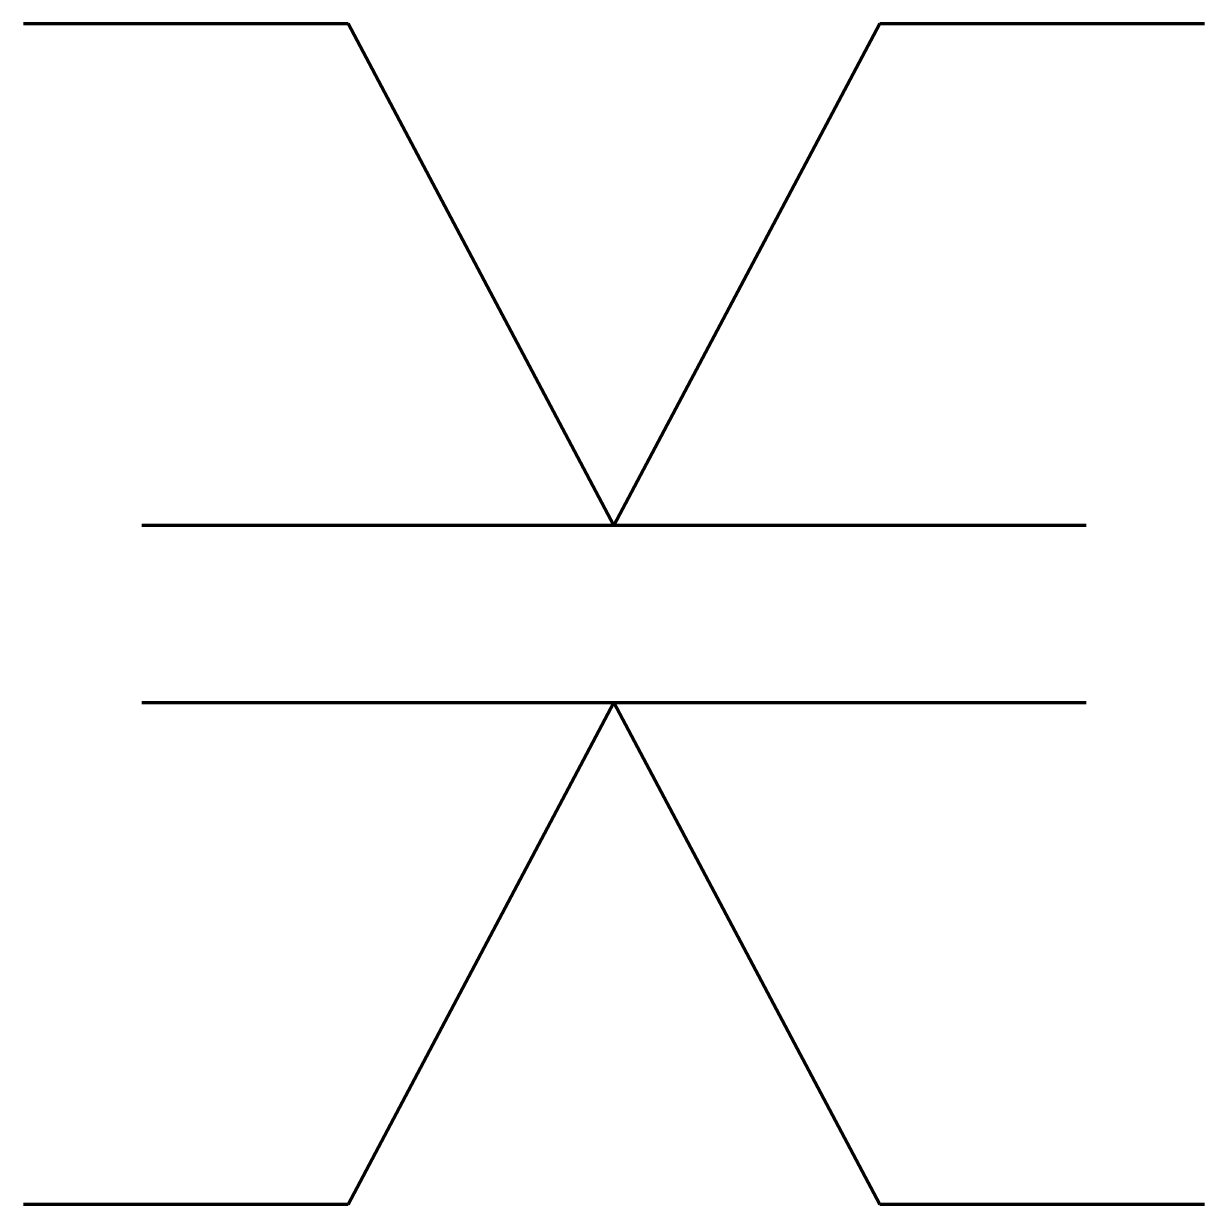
# Model space of a CAD drawing. Header units: millimetres. Extents: x 0 to 10, y -10 to 0.
import ezdxf

# ---------------------------------------------------------------- set-up
doc = ezdxf.new("R2010")
doc.units = ezdxf.units.MM
doc.layers.get('0').update_dxf_attribs({"linetype": 'CONTINUOUS', "lineweight": 0})

msp = doc.modelspace()

# ---------------------------------------------------------------- linework, layer by layer
at = {"color": 7, "linetype": 'CONTINUOUS', "lineweight": 70}
for p, q in [((0, 0), (2.75, 0)), ((2.75, 0), (5, -4.25)), ((5, -4.25), (7.25, 0)), ((7.25, 0), (10, 0)), ((9, -4.25), (1, -4.25)), ((1, -5.75), (9, -5.75)), ((5, -5.75), (2.75, -10)), ((7.25, -10), (5, -5.75)), ((2.75, -10), (0, -10)), ((10, -10), (7.25, -10))]:
    msp.add_line(p, q, dxfattribs=at)

doc.saveas('drawing.dxf')
